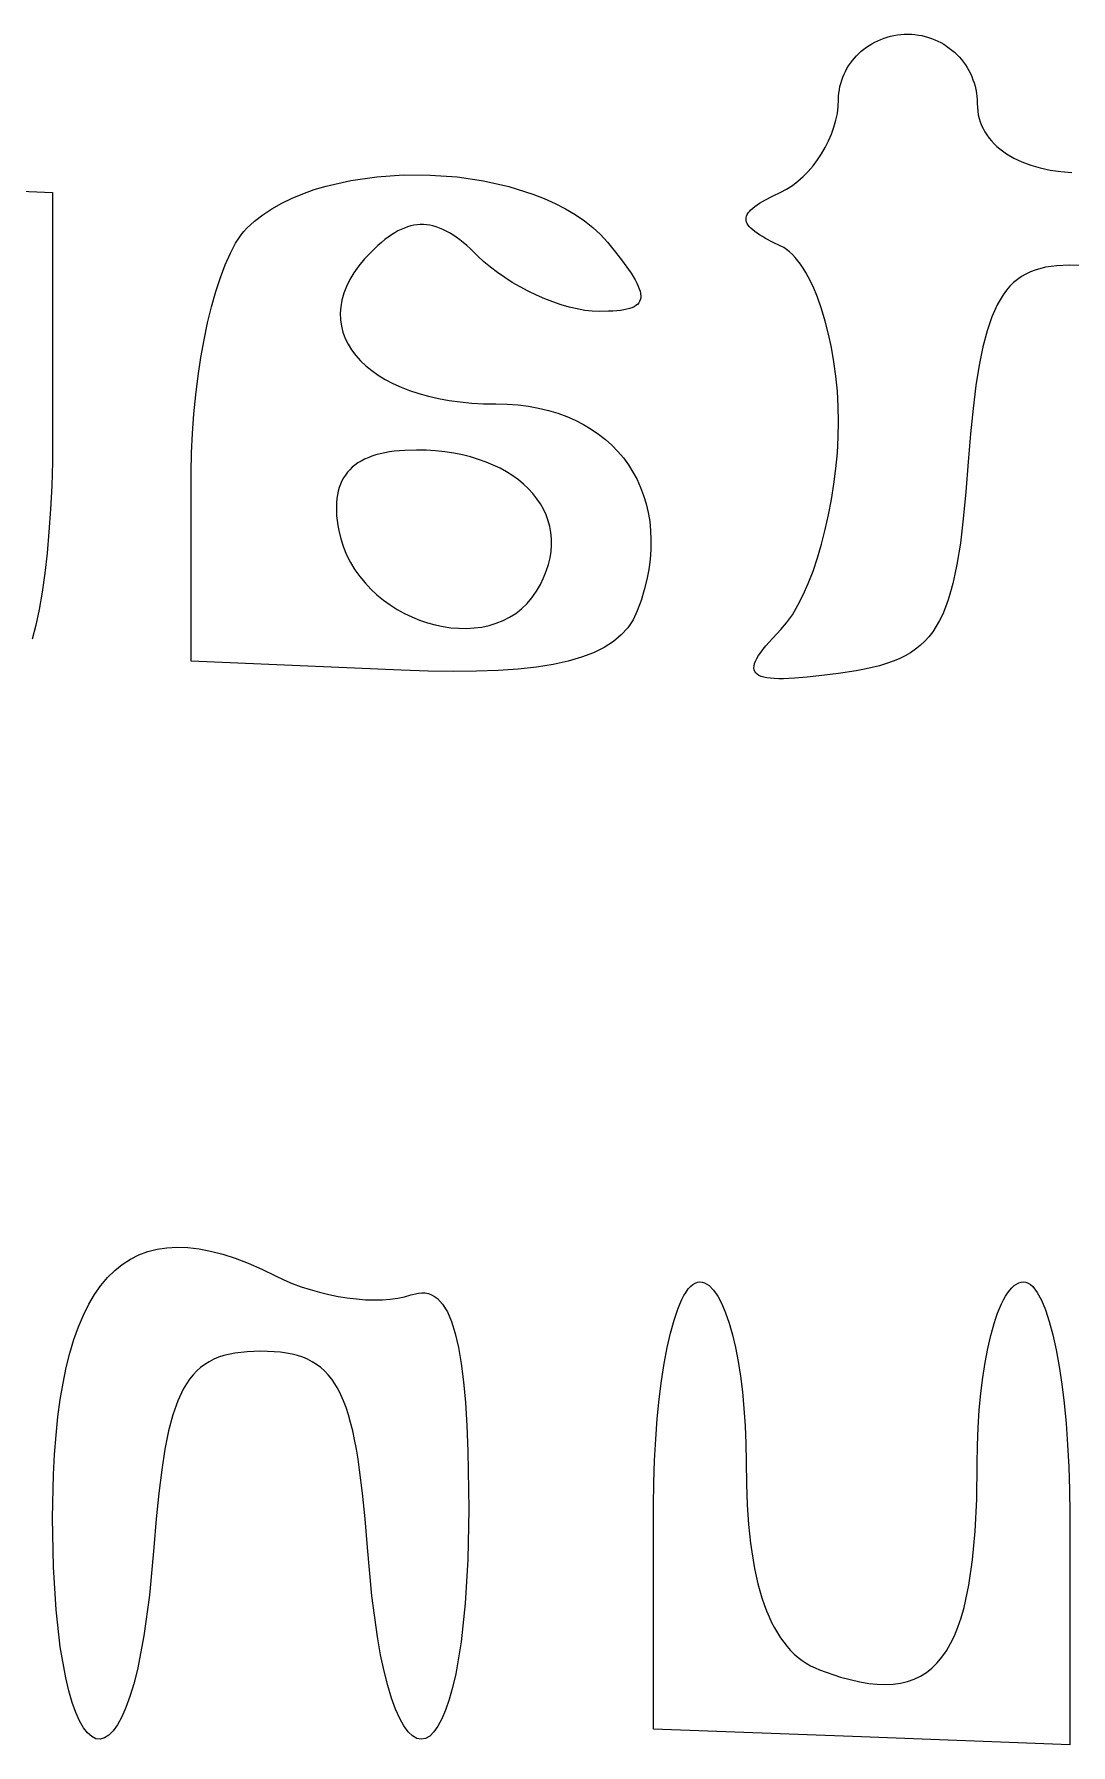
# Model space of a CAD drawing. Extents: x 70.3 to 133.4, y -81.7 to -32.
# Drawn here: x 84.616 to 85.446, y -80.395 to -79.024 of the extents above; entities that cross this region are included whole.
import ezdxf

# ---------------------------------------------------------------- set-up
doc = ezdxf.new("R2010")
doc.units = 0
doc.layers.add('BLACK', color=7, linetype='CONTINUOUS')

msp = doc.modelspace()

# ---------------------------------------------------------------- linework, layer by layer
at = {"layer": 'BLACK', "linetype": 'CONTINUOUS'}
for p, q in [((85.284868, -79.033006), (85.287123, -79.031637)), ((85.287123, -79.031637), (85.28945, -79.03037)), ((85.28945, -79.03037), (85.291845, -79.029207)), ((85.291845, -79.029207), (85.294304, -79.028153)), ((85.294304, -79.028153), (85.296825, -79.02721)), ((85.296825, -79.02721), (85.299402, -79.026382)), ((85.299402, -79.026382), (85.302034, -79.025672)), ((85.302034, -79.025672), (85.304717, -79.025083)), ((85.304717, -79.025083), (85.307446, -79.02462)), ((85.307446, -79.02462), (85.310218, -79.024285)), ((85.310218, -79.024285), (85.31303, -79.024081)), ((85.31303, -79.024081), (85.315878, -79.024012)), ((85.315878, -79.024012), (85.318726, -79.024085)), ((85.318726, -79.024085), (85.321538, -79.024301)), ((85.321538, -79.024301), (85.32431, -79.024656)), ((85.32431, -79.024656), (85.327039, -79.025146)), ((85.327039, -79.025146), (85.329721, -79.025769)), ((85.329721, -79.025769), (85.332353, -79.026521)), ((85.332353, -79.026521), (85.334931, -79.027398)), ((85.334931, -79.027398), (85.337452, -79.028397)), ((85.337452, -79.028397), (85.339911, -79.029513)), ((85.339911, -79.029513), (85.342306, -79.030744)), ((85.342306, -79.030744), (85.344632, -79.032086)), ((85.344632, -79.032086), (85.346887, -79.033535)), ((85.269838, -79.047201), (85.271391, -79.045142)), ((85.271391, -79.045142), (85.273044, -79.043158)), ((85.273044, -79.043158), (85.274794, -79.041252)), ((85.274794, -79.041252), (85.276637, -79.039427)), ((85.276637, -79.039427), (85.278569, -79.037686)), ((85.278569, -79.037686), (85.280588, -79.036034)), ((85.280588, -79.036034), (85.282688, -79.034473)), ((85.282688, -79.034473), (85.284868, -79.033006)), ((85.346887, -79.033535), (85.349067, -79.035088)), ((85.349067, -79.035088), (85.351168, -79.036741)), ((85.351168, -79.036741), (85.353186, -79.038491)), ((85.353186, -79.038491), (85.355119, -79.040334)), ((85.355119, -79.040334), (85.356962, -79.042266)), ((85.356962, -79.042266), (85.358711, -79.044285)), ((85.358711, -79.044285), (85.360365, -79.046386)), ((85.262824, -79.060928), (85.263701, -79.058493)), ((85.263701, -79.058493), (85.264699, -79.056112)), ((85.264699, -79.056112), (85.265816, -79.05379)), ((85.265816, -79.05379), (85.267047, -79.051528)), ((85.267047, -79.051528), (85.268389, -79.049331)), ((85.268389, -79.049331), (85.269838, -79.047201)), ((85.360365, -79.046386), (85.361917, -79.048565)), ((85.361917, -79.048565), (85.363367, -79.05082)), ((85.363367, -79.05082), (85.364708, -79.053147)), ((85.364708, -79.053147), (85.365939, -79.055542)), ((85.365939, -79.055542), (85.367056, -79.058001)), ((85.367056, -79.058001), (85.368054, -79.060522)), ((85.260388, -79.073798), (85.260603, -79.071142)), ((85.260603, -79.071142), (85.260958, -79.068524)), ((85.260958, -79.068524), (85.261449, -79.065947)), ((85.261449, -79.065947), (85.262072, -79.063413)), ((85.262072, -79.063413), (85.262824, -79.060928)), ((85.368054, -79.060522), (85.368931, -79.0631)), ((85.368931, -79.0631), (85.369683, -79.065732)), ((85.369683, -79.065732), (85.370306, -79.068414)), ((85.370306, -79.068414), (85.370797, -79.071143)), ((85.370797, -79.071143), (85.371152, -79.073916)), ((85.258224, -79.093024), (85.25937, -79.08747)), ((85.25937, -79.08747), (85.260075, -79.081946)), ((85.260075, -79.081946), (85.260315, -79.076488)), ((85.260315, -79.076488), (85.260388, -79.073798)), ((85.371152, -79.073916), (85.371368, -79.076728)), ((85.371368, -79.076728), (85.37144, -79.079576)), ((85.37144, -79.079576), (85.37154, -79.082663)), ((85.37154, -79.082663), (85.371836, -79.085685)), ((85.371836, -79.085685), (85.372327, -79.088637)), ((85.254705, -79.104066), (85.256662, -79.098568)), ((85.256662, -79.098568), (85.258224, -79.093024)), ((85.372327, -79.088637), (85.373008, -79.091519)), ((85.373008, -79.091519), (85.373876, -79.094328)), ((85.373876, -79.094328), (85.374929, -79.097063)), ((85.374929, -79.097063), (85.376163, -79.09972)), ((85.376163, -79.09972), (85.377575, -79.102299)), ((85.246714, -79.119896), (85.249708, -79.114768)), ((85.249708, -79.114768), (85.25238, -79.109478)), ((85.25238, -79.109478), (85.254705, -79.104066)), ((85.377575, -79.102299), (85.379162, -79.104796)), ((85.379162, -79.104796), (85.380921, -79.107211)), ((85.380921, -79.107211), (85.382848, -79.10954)), ((85.382848, -79.10954), (85.38494, -79.111782)), ((85.38494, -79.111782), (85.387195, -79.113935)), ((85.387195, -79.113935), (85.389608, -79.115997)), ((85.239855, -79.129519), (85.243422, -79.124826)), ((85.243422, -79.124826), (85.246714, -79.119896)), ((85.389608, -79.115997), (85.3949, -79.119838)), ((85.3949, -79.119838), (85.40079, -79.123289)), ((85.40079, -79.123289), (85.407252, -79.126334)), ((85.407252, -79.126334), (85.414262, -79.128955)), ((84.849748, -79.145761), (84.869574, -79.141234)), ((84.869574, -79.141234), (84.890311, -79.138253)), ((84.890311, -79.138253), (84.91163, -79.136807)), ((84.91163, -79.136807), (84.9332, -79.136881)), ((84.9332, -79.136881), (84.95469, -79.138463)), ((84.95469, -79.138463), (84.975769, -79.14154)), ((84.975769, -79.14154), (84.996108, -79.146101)), ((85.223314, -79.14516), (85.227743, -79.141795)), ((85.227743, -79.141795), (85.231991, -79.138041)), ((85.231991, -79.138041), (85.236037, -79.133936)), ((85.236037, -79.133936), (85.239855, -79.129519)), ((85.414262, -79.128955), (85.421794, -79.131137)), ((85.421794, -79.131137), (85.429823, -79.132863)), ((85.429823, -79.132863), (85.438323, -79.134116)), ((85.438323, -79.134116), (85.447269, -79.13488)), ((84.483391, -79.145008), (84.630607, -79.15088)), ((84.630607, -79.15088), (84.630607, -79.346738)), ((84.814157, -79.159505), (84.822444, -79.155479)), ((84.822444, -79.155479), (84.831166, -79.151847)), ((84.831166, -79.151847), (84.840281, -79.148608)), ((84.840281, -79.148608), (84.849748, -79.145761)), ((84.996108, -79.146101), (85.015374, -79.152131)), ((85.015374, -79.152131), (85.024502, -79.155694)), ((85.024502, -79.155694), (85.033238, -79.159619)), ((85.201859, -79.156682), (85.207502, -79.153715)), ((85.207502, -79.153715), (85.214013, -79.150571)), ((85.214013, -79.150571), (85.21873, -79.148098)), ((85.21873, -79.148098), (85.223314, -79.14516)), ((84.792317, -79.173966), (84.799052, -79.168747)), ((84.799052, -79.168747), (84.806346, -79.163927)), ((84.806346, -79.163927), (84.814157, -79.159505)), ((85.033238, -79.159619), (85.041541, -79.163906)), ((85.041541, -79.163906), (85.049369, -79.168552)), ((85.049369, -79.168552), (85.056681, -79.173555)), ((85.186666, -79.169744), (85.187209, -79.168518)), ((85.187209, -79.168518), (85.187968, -79.167283)), ((85.187968, -79.167283), (85.188945, -79.166036)), ((85.188945, -79.166036), (85.190139, -79.164772)), ((85.190139, -79.164772), (85.191549, -79.16349)), ((85.191549, -79.16349), (85.193177, -79.162185)), ((85.193177, -79.162185), (85.195022, -79.160855)), ((85.195022, -79.160855), (85.197084, -79.159497)), ((85.197084, -79.159497), (85.199363, -79.158107)), ((85.199363, -79.158107), (85.201859, -79.156682)), ((84.781654, -79.184899), (84.783904, -79.182063)), ((84.783904, -79.182063), (84.786182, -79.179586)), ((84.786182, -79.179586), (84.792317, -79.173966)), ((84.904687, -79.183196), (84.902067, -79.184846)), ((84.907284, -79.18173), (84.904687, -79.183196)), ((84.909863, -79.180446), (84.907284, -79.18173)), ((84.912427, -79.179347), (84.909863, -79.180446)), ((84.914979, -79.178431), (84.912427, -79.179347)), ((84.917521, -79.177698), (84.914979, -79.178431)), ((84.920058, -79.17715), (84.917521, -79.177698)), ((84.922592, -79.176785), (84.920058, -79.17715)), ((84.925127, -79.176604), (84.922592, -79.176785)), ((84.927666, -79.176608), (84.925127, -79.176604)), ((84.930211, -79.176796), (84.927666, -79.176608)), ((84.932767, -79.177168), (84.930211, -79.176796)), ((84.935336, -79.177725), (84.932767, -79.177168)), ((84.937921, -79.178466), (84.935336, -79.177725)), ((84.940526, -79.179393), (84.937921, -79.178466)), ((84.943154, -79.180504), (84.940526, -79.179393)), ((84.945808, -79.1818), (84.943154, -79.180504)), ((84.948491, -79.183281), (84.945808, -79.1818)), ((84.951207, -79.184948), (84.948491, -79.183281)), ((85.056681, -79.173555), (85.063435, -79.178916)), ((85.063435, -79.178916), (85.069592, -79.184631)), ((85.186232, -79.172179), (85.18634, -79.170963)), ((85.18634, -79.173395), (85.186232, -79.172179)), ((85.18634, -79.170963), (85.186666, -79.169744)), ((85.186666, -79.174614), (85.18634, -79.173395)), ((85.187209, -79.175839), (85.186666, -79.174614)), ((85.187968, -79.177074), (85.187209, -79.175839)), ((85.188945, -79.178322), (85.187968, -79.177074)), ((85.190139, -79.179585), (85.188945, -79.178322)), ((85.191549, -79.180868), (85.190139, -79.179585)), ((85.193177, -79.182172), (85.191549, -79.180868)), ((85.195022, -79.183502), (85.193177, -79.182172)), ((84.773002, -79.199595), (84.777253, -79.191602)), ((84.777253, -79.191602), (84.781654, -79.184899)), ((84.89131, -79.193274), (84.885718, -79.198585)), ((84.894048, -79.190893), (84.89131, -79.193274)), ((84.896751, -79.188694), (84.894048, -79.190893)), ((84.899423, -79.186679), (84.896751, -79.188694)), ((84.902067, -79.184846), (84.899423, -79.186679)), ((84.953958, -79.1868), (84.951207, -79.184948)), ((84.956748, -79.188837), (84.953958, -79.1868)), ((84.95958, -79.19106), (84.956748, -79.188837)), ((84.962457, -79.193469), (84.95958, -79.19106)), ((84.965382, -79.196064), (84.962457, -79.193469)), ((84.97139, -79.201811), (84.965382, -79.196064)), ((85.069592, -79.184631), (85.075108, -79.190699)), ((85.075108, -79.190699), (85.081651, -79.198732)), ((85.197084, -79.184861), (85.195022, -79.183502)), ((85.199363, -79.186251), (85.197084, -79.184861)), ((85.201859, -79.187675), (85.199363, -79.186251)), ((85.207502, -79.190642), (85.201859, -79.187675)), ((85.214013, -79.193786), (85.207502, -79.190642)), ((85.216386, -79.195049), (85.214013, -79.193786)), ((85.21873, -79.196605), (85.216386, -79.195049)), ((85.22104, -79.198445), (85.21873, -79.196605)), ((84.76504, -79.21905), (84.768923, -79.208778)), ((84.768923, -79.208778), (84.773002, -79.199595)), ((84.875966, -79.209651), (84.872036, -79.215189)), ((84.880523, -79.204112), (84.875966, -79.209651)), ((84.885718, -79.198585), (84.880523, -79.204112)), ((84.976192, -79.206339), (84.97139, -79.201811)), ((84.981395, -79.21074), (84.976192, -79.206339)), ((84.98695, -79.214991), (84.981395, -79.21074)), ((85.081651, -79.198732), (85.087287, -79.205995)), ((85.087287, -79.205995), (85.09201, -79.212522)), ((85.223314, -79.200559), (85.22104, -79.198445)), ((85.225549, -79.202938), (85.223314, -79.200559)), ((85.227743, -79.205574), (85.225549, -79.202938)), ((85.229891, -79.208457), (85.227743, -79.205574)), ((85.231991, -79.211578), (85.229891, -79.208457)), ((85.426104, -79.210856), (85.417891, -79.213033)), ((85.435128, -79.209615), (85.426104, -79.210856)), ((85.445008, -79.209221), (85.435128, -79.209615)), ((85.454519, -79.209516), (85.445008, -79.209221)), ((84.761375, -79.230312), (84.76504, -79.21905)), ((84.868724, -79.220714), (84.86602, -79.226214)), ((84.872036, -79.215189), (84.868724, -79.220714)), ((84.992807, -79.21907), (84.98695, -79.214991)), ((84.998917, -79.222954), (84.992807, -79.21907)), ((85.005229, -79.226619), (84.998917, -79.222954)), ((85.09201, -79.212522), (85.094028, -79.21552)), ((85.094028, -79.21552), (85.095817, -79.218348)), ((85.095817, -79.218348), (85.097376, -79.221009)), ((85.097376, -79.221009), (85.098704, -79.223508)), ((85.098704, -79.223508), (85.099801, -79.225849)), ((85.234041, -79.214929), (85.231991, -79.211578)), ((85.236037, -79.2185), (85.234041, -79.214929)), ((85.239855, -79.226267), (85.236037, -79.2185)), ((85.400609, -79.223146), (85.397665, -79.226058)), ((85.403717, -79.220545), (85.400609, -79.223146)), ((85.406993, -79.218244), (85.403717, -79.220545)), ((85.410444, -79.216233), (85.406993, -79.218244)), ((85.414074, -79.214499), (85.410444, -79.216233)), ((85.417891, -79.213033), (85.414074, -79.214499)), ((84.75795, -79.242462), (84.761375, -79.230312)), ((84.862395, -79.237088), (84.861453, -79.242438)), ((84.863914, -79.231676), (84.862395, -79.237088)), ((84.86602, -79.226214), (84.863914, -79.231676)), ((85.011693, -79.230043), (85.005229, -79.226619)), ((85.018261, -79.233204), (85.011693, -79.230043)), ((85.024882, -79.236078), (85.018261, -79.233204)), ((85.031506, -79.238643), (85.024882, -79.236078)), ((85.099801, -79.225849), (85.100666, -79.228037)), ((85.100963, -79.238184), (85.100193, -79.239419)), ((85.100666, -79.228037), (85.101299, -79.230075)), ((85.101499, -79.236826), (85.100963, -79.238184)), ((85.101299, -79.230075), (85.101699, -79.231969)), ((85.1018, -79.23534), (85.101499, -79.236826)), ((85.101699, -79.231969), (85.101866, -79.233723)), ((85.101866, -79.233723), (85.1018, -79.23534)), ((85.243422, -79.234807), (85.239855, -79.226267)), ((85.246714, -79.244048), (85.243422, -79.234807)), ((85.392243, -79.232859), (85.387405, -79.241038)), ((85.394878, -79.229292), (85.392243, -79.232859)), ((85.397665, -79.226058), (85.394878, -79.229292)), ((84.75479, -79.255401), (84.75795, -79.242462)), ((84.861453, -79.242438), (84.861079, -79.247714)), ((84.861079, -79.247714), (84.861262, -79.252904)), ((85.038083, -79.240876), (85.031506, -79.238643)), ((85.044565, -79.242754), (85.038083, -79.240876)), ((85.0509, -79.244254), (85.044565, -79.242754)), ((85.057039, -79.245354), (85.0509, -79.244254)), ((85.062932, -79.246031), (85.057039, -79.245354)), ((85.06853, -79.246261), (85.062932, -79.246031)), ((85.07604, -79.246131), (85.06853, -79.246261)), ((85.079433, -79.245962), (85.07604, -79.246131)), ((85.082584, -79.245718), (85.079433, -79.245962)), ((85.085496, -79.245394), (85.082584, -79.245718)), ((85.088167, -79.244987), (85.085496, -79.245394)), ((85.090599, -79.244491), (85.088167, -79.244987)), ((85.092792, -79.243902), (85.090599, -79.244491)), ((85.094747, -79.243217), (85.092792, -79.243902)), ((85.096464, -79.24243), (85.094747, -79.243217)), ((85.097943, -79.241538), (85.096464, -79.24243)), ((85.099186, -79.240536), (85.097943, -79.241538)), ((85.100193, -79.239419), (85.099186, -79.240536)), ((85.249708, -79.253917), (85.246714, -79.244048)), ((85.383107, -79.250682), (85.379302, -79.26188)), ((85.387405, -79.241038), (85.383107, -79.250682)), ((84.751915, -79.269028), (84.75479, -79.255401)), ((84.861262, -79.252904), (84.861992, -79.257994)), ((84.861992, -79.257994), (84.863259, -79.262974)), ((84.863259, -79.262974), (84.865053, -79.26783)), ((85.25238, -79.264343), (85.249708, -79.253917)), ((85.254705, -79.275254), (85.25238, -79.264343)), ((85.379302, -79.26188), (85.375946, -79.27472)), ((84.749351, -79.283243), (84.751915, -79.269028)), ((84.865053, -79.26783), (84.867363, -79.27255)), ((84.867363, -79.27255), (84.870181, -79.277123)), ((84.870181, -79.277123), (84.873496, -79.281535)), ((85.256662, -79.286576), (85.254705, -79.275254)), ((85.375946, -79.27472), (85.372993, -79.289291)), ((84.747118, -79.297945), (84.749351, -79.283243)), ((84.873496, -79.281535), (84.877297, -79.285775)), ((84.877297, -79.285775), (84.881574, -79.28983)), ((84.881574, -79.28983), (84.886318, -79.293689)), ((85.258224, -79.298239), (85.256662, -79.286576)), ((85.372993, -79.289291), (85.370399, -79.305681)), ((84.74524, -79.313035), (84.747118, -79.297945)), ((84.886318, -79.293689), (84.891519, -79.297338)), ((84.891519, -79.297338), (84.897165, -79.300765)), ((84.897165, -79.300765), (84.903248, -79.303959)), ((84.903248, -79.303959), (84.909758, -79.306907)), ((85.25937, -79.310169), (85.258224, -79.298239)), ((85.370399, -79.305681), (85.368117, -79.323979)), ((84.743739, -79.328411), (84.74524, -79.313035)), ((84.909758, -79.306907), (84.916683, -79.309597)), ((84.916683, -79.309597), (84.924014, -79.312016)), ((84.924014, -79.312016), (84.931741, -79.314152)), ((84.931741, -79.314152), (84.939854, -79.315994)), ((84.939854, -79.315994), (84.948342, -79.317528)), ((84.948342, -79.317528), (84.957196, -79.318742)), ((84.957196, -79.318742), (84.966406, -79.319625)), ((84.966406, -79.319625), (84.975961, -79.320164)), ((84.975961, -79.320164), (84.985852, -79.320346)), ((84.985852, -79.320346), (84.994814, -79.320564)), ((84.994814, -79.320564), (85.003499, -79.321209)), ((85.260075, -79.322296), (85.25937, -79.310169)), ((84.74264, -79.343974), (84.743739, -79.328411)), ((85.003499, -79.321209), (85.011901, -79.322272)), ((85.011901, -79.322272), (85.020011, -79.323742)), ((85.020011, -79.323742), (85.027822, -79.325607)), ((85.027822, -79.325607), (85.035328, -79.327858)), ((85.035328, -79.327858), (85.04252, -79.330482)), ((85.04252, -79.330482), (85.049391, -79.333471)), ((85.049391, -79.333471), (85.055935, -79.336812)), ((85.260315, -79.334545), (85.260075, -79.322296)), ((85.368117, -79.323979), (85.366102, -79.344272)), ((84.630607, -79.346738), (84.630415, -79.366689)), ((84.741963, -79.359624), (84.74264, -79.343974)), ((85.055935, -79.336812), (85.062143, -79.340495)), ((85.062143, -79.340495), (85.068008, -79.344509)), ((85.068008, -79.344509), (85.073524, -79.348844)), ((85.25937, -79.359452), (85.260075, -79.34693)), ((85.260075, -79.34693), (85.260315, -79.334545)), ((85.366102, -79.344272), (85.364309, -79.366649)), ((84.741732, -79.375259), (84.741963, -79.359624)), ((84.88964, -79.361268), (84.886398, -79.362306)), ((84.89306, -79.360354), (84.88964, -79.361268)), ((84.896658, -79.359564), (84.89306, -79.360354)), ((84.900436, -79.358897), (84.896658, -79.359564)), ((84.904395, -79.358352), (84.900436, -79.358897)), ((84.908533, -79.35793), (84.904395, -79.358352)), ((84.912853, -79.357628), (84.908533, -79.35793)), ((84.922039, -79.357388), (84.912853, -79.357628)), ((84.92989, -79.357549), (84.922039, -79.357388)), ((84.937512, -79.358024), (84.92989, -79.357549)), ((84.944894, -79.358803), (84.937512, -79.358024)), ((84.95203, -79.359878), (84.944894, -79.358803)), ((84.958911, -79.361239), (84.95203, -79.359878)), ((84.965529, -79.362875), (84.958911, -79.361239)), ((85.073524, -79.348844), (85.078682, -79.353489)), ((85.078682, -79.353489), (85.083475, -79.358433)), ((85.083475, -79.358433), (85.087897, -79.363665)), ((85.258224, -79.372025), (85.25937, -79.359452)), ((84.630415, -79.366689), (84.629851, -79.386082)), ((84.741732, -79.526481), (84.741732, -79.375259)), ((84.866824, -79.375154), (84.865164, -79.377336)), ((84.868658, -79.373101), (84.866824, -79.375154)), ((84.870666, -79.371177), (84.868658, -79.373101)), ((84.872848, -79.369382), (84.870666, -79.371177)), ((84.875206, -79.367714), (84.872848, -79.369382)), ((84.877739, -79.366173), (84.875206, -79.367714)), ((84.880449, -79.364758), (84.877739, -79.366173)), ((84.883335, -79.36347), (84.880449, -79.364758)), ((84.886398, -79.362306), (84.883335, -79.36347)), ((84.971875, -79.364777), (84.965529, -79.362875)), ((84.977942, -79.366936), (84.971875, -79.364777)), ((84.983721, -79.369342), (84.977942, -79.366936)), ((84.989204, -79.371985), (84.983721, -79.369342)), ((84.994382, -79.374855), (84.989204, -79.371985)), ((84.999248, -79.377943), (84.994382, -79.374855)), ((85.087897, -79.363665), (85.091939, -79.369174)), ((85.091939, -79.369174), (85.095594, -79.374951)), ((85.095594, -79.374951), (85.098856, -79.380983)), ((85.256662, -79.384564), (85.258224, -79.372025)), ((85.364309, -79.366649), (85.362398, -79.390878)), ((84.629851, -79.386082), (84.628935, -79.404814)), ((84.860246, -79.38737), (84.859445, -79.390207)), ((84.861218, -79.384664), (84.860246, -79.38737)), ((84.862361, -79.382091), (84.861218, -79.384664)), ((84.863676, -79.379648), (84.862361, -79.382091)), ((84.865164, -79.377336), (84.863676, -79.379648)), ((85.003793, -79.38124), (84.999248, -79.377943)), ((85.008009, -79.384735), (85.003793, -79.38124)), ((85.011888, -79.388418), (85.008009, -79.384735)), ((85.015422, -79.392281), (85.011888, -79.388418)), ((85.098856, -79.380983), (85.101716, -79.387261)), ((85.101716, -79.387261), (85.104167, -79.393773)), ((85.254705, -79.396985), (85.256662, -79.384564)), ((84.85806, -79.399518), (84.857936, -79.40289)), ((84.858352, -79.39628), (84.85806, -79.399518)), ((84.858814, -79.393177), (84.858352, -79.39628)), ((84.859445, -79.390207), (84.858814, -79.393177)), ((85.018602, -79.396314), (85.015422, -79.392281)), ((85.02142, -79.400506), (85.018602, -79.396314)), ((85.023868, -79.404848), (85.02142, -79.400506)), ((85.104167, -79.393773), (85.106203, -79.400509)), ((85.106203, -79.400509), (85.107815, -79.407457)), ((85.25238, -79.4092), (85.254705, -79.396985)), ((85.362398, -79.390878), (85.360298, -79.412601)), ((84.628935, -79.404814), (84.627684, -79.422786)), ((84.857936, -79.40289), (84.85798, -79.406396)), ((84.85798, -79.406396), (84.858192, -79.410039)), ((84.858192, -79.410039), (84.858571, -79.413817)), ((84.858571, -79.413817), (84.859116, -79.417732)), ((85.025938, -79.409331), (85.023868, -79.404848)), ((85.027621, -79.413944), (85.025938, -79.409331)), ((85.02891, -79.418679), (85.027621, -79.413944)), ((85.107815, -79.407457), (85.108996, -79.414608)), ((85.108996, -79.414608), (85.109739, -79.421951)), ((85.249708, -79.421125), (85.25238, -79.4092)), ((85.360298, -79.412601), (85.357918, -79.431967)), ((84.627684, -79.422786), (84.62612, -79.439897)), ((84.859116, -79.417732), (84.859827, -79.421785)), ((84.859827, -79.421785), (84.86143, -79.428584)), ((84.86143, -79.428584), (84.863553, -79.435136)), ((85.029796, -79.423525), (85.02891, -79.418679)), ((85.03027, -79.428473), (85.029796, -79.423525)), ((85.030325, -79.433514), (85.03027, -79.428473)), ((85.109739, -79.421951), (85.110037, -79.429474)), ((85.110037, -79.429474), (85.109956, -79.433514)), ((85.246714, -79.432674), (85.249708, -79.421125)), ((84.62612, -79.439897), (84.624259, -79.456047)), ((84.863553, -79.435136), (84.866165, -79.441433)), ((84.866165, -79.441433), (84.869238, -79.447464)), ((85.027892, -79.449091), (85.029144, -79.443832)), ((85.029144, -79.443832), (85.029952, -79.438636)), ((85.029952, -79.438636), (85.030325, -79.433514)), ((85.109882, -79.437168), (85.109268, -79.44502)), ((85.109956, -79.433514), (85.109882, -79.437168)), ((85.239855, -79.454304), (85.243422, -79.443762)), ((85.243422, -79.443762), (85.246714, -79.432674)), ((85.357918, -79.431967), (85.355168, -79.449122)), ((84.624259, -79.456047), (84.622121, -79.471135)), ((84.869238, -79.447464), (84.872739, -79.45322)), ((84.872739, -79.45322), (84.876638, -79.458692)), ((85.024022, -79.459759), (85.026187, -79.454403)), ((85.026187, -79.454403), (85.027892, -79.449091)), ((85.108186, -79.453021), (85.106629, -79.46116)), ((85.109268, -79.44502), (85.108186, -79.453021)), ((85.236037, -79.464213), (85.239855, -79.454304)), ((85.353626, -79.456917), (85.351958, -79.464215)), ((85.355168, -79.449122), (85.353626, -79.456917)), ((84.622121, -79.471135), (84.619726, -79.485062)), ((84.876638, -79.458692), (84.880906, -79.463871)), ((84.880906, -79.463871), (84.885512, -79.468747)), ((84.885512, -79.468747), (84.890424, -79.47331)), ((85.014691, -79.475765), (85.018277, -79.470563)), ((85.018277, -79.470563), (85.021388, -79.465149)), ((85.021388, -79.465149), (85.024022, -79.459759)), ((85.10459, -79.469425), (85.102062, -79.477807)), ((85.106629, -79.46116), (85.10459, -79.469425)), ((85.231991, -79.473404), (85.236037, -79.464213)), ((85.350151, -79.471035), (85.348196, -79.477395)), ((85.351958, -79.464215), (85.350151, -79.471035)), ((84.619726, -79.485062), (84.617092, -79.497726)), ((84.890424, -79.47331), (84.895614, -79.477552)), ((84.895614, -79.477552), (84.90105, -79.481463)), ((84.90105, -79.481463), (84.906702, -79.485034)), ((84.906702, -79.485034), (84.91254, -79.488255)), ((85.001701, -79.488243), (85.006373, -79.484596)), ((85.006373, -79.484596), (85.010713, -79.48044)), ((85.010713, -79.48044), (85.014691, -79.475765)), ((85.102062, -79.477807), (85.099037, -79.486295)), ((85.223314, -79.489292), (85.227743, -79.481792)), ((85.227743, -79.481792), (85.231991, -79.473404)), ((85.34608, -79.483313), (85.343792, -79.488808)), ((85.348196, -79.477395), (85.34608, -79.483313)), ((84.617092, -79.497726), (84.614239, -79.509028)), ((84.91254, -79.488255), (84.918533, -79.491117)), ((84.918533, -79.491117), (84.924651, -79.493611)), ((84.924651, -79.493611), (84.930863, -79.495727)), ((84.930863, -79.495727), (84.937139, -79.497455)), ((84.937139, -79.497455), (84.943449, -79.498787)), ((84.943449, -79.498787), (84.949762, -79.499714)), ((84.974437, -79.499173), (84.980309, -79.49793)), ((84.980309, -79.49793), (84.986002, -79.496225)), ((84.986002, -79.496225), (84.991485, -79.494048)), ((84.991485, -79.494048), (84.996728, -79.49139)), ((84.996728, -79.49139), (85.001701, -79.488243)), ((85.095763, -79.493296), (85.091516, -79.499719)), ((85.099037, -79.486294), (85.095763, -79.493296)), ((85.099037, -79.486295), (85.099037, -79.486294)), ((85.214013, -79.501282), (85.21873, -79.495817)), ((85.21873, -79.495817), (85.223314, -79.489292)), ((85.338655, -79.498603), (85.335784, -79.50294)), ((85.341321, -79.493898), (85.338655, -79.498603)), ((85.343792, -79.488808), (85.341321, -79.493898)), ((84.949762, -79.499714), (84.956047, -79.500225)), ((84.956047, -79.500225), (84.962275, -79.500312)), ((84.962275, -79.500312), (84.968415, -79.499964)), ((84.968415, -79.499964), (84.974437, -79.499173)), ((85.07996, -79.510861), (85.072579, -79.515598)), ((85.08626, -79.505571), (85.07996, -79.510861)), ((85.091516, -79.499719), (85.08626, -79.505571)), ((85.202187, -79.514249), (85.204724, -79.511276)), ((85.204724, -79.511276), (85.207543, -79.508126)), ((85.207543, -79.508126), (85.214013, -79.501282)), ((85.329379, -79.510585), (85.325822, -79.513931)), ((85.332696, -79.506928), (85.329379, -79.510585)), ((85.335784, -79.50294), (85.332696, -79.506928)), ((85.054434, -79.523451), (85.043598, -79.526585)), ((85.064083, -79.519792), (85.054434, -79.523451)), ((85.072579, -79.515598), (85.064083, -79.519792)), ((85.193861, -79.526542), (85.194933, -79.524417)), ((85.194933, -79.524417), (85.196306, -79.522127)), ((85.196306, -79.522127), (85.197975, -79.519671)), ((85.197975, -79.519671), (85.199936, -79.517046)), ((85.199936, -79.517046), (85.202187, -79.514249)), ((85.308971, -79.524563), (85.304046, -79.526626)), ((85.3136, -79.52228), (85.308971, -79.524563)), ((85.317944, -79.51976), (85.3136, -79.52228)), ((85.322015, -79.516983), (85.317944, -79.51976)), ((85.325822, -79.513931), (85.322015, -79.516983)), ((84.909867, -79.5338), (84.741732, -79.526481)), ((84.93149, -79.53455), (84.909867, -79.5338)), ((84.951641, -79.534846), (84.93149, -79.53455)), ((84.970353, -79.534679), (84.951641, -79.534846)), ((84.987663, -79.534039), (84.970353, -79.534679)), ((85.003607, -79.53292), (84.987663, -79.534039)), ((85.018221, -79.53131), (85.003607, -79.53292)), ((85.031539, -79.529201), (85.018221, -79.53131)), ((85.043598, -79.526585), (85.031539, -79.529201)), ((85.192481, -79.531961), (85.192631, -79.530312)), ((85.192645, -79.533458), (85.192481, -79.531961)), ((85.192631, -79.530312), (85.193093, -79.528506)), ((85.193128, -79.534805), (85.192645, -79.533458)), ((85.193093, -79.528506), (85.193861, -79.526542)), ((85.193932, -79.536004), (85.193128, -79.534805)), ((85.195061, -79.537059), (85.193932, -79.536004)), ((85.196519, -79.537971), (85.195061, -79.537059)), ((85.19831, -79.538744), (85.196519, -79.537971)), ((85.200437, -79.53938), (85.19831, -79.538744)), ((85.202904, -79.539883), (85.200437, -79.53938)), ((85.205714, -79.540255), (85.202904, -79.539883)), ((85.2353, -79.539415), (85.22504, -79.540242)), ((85.247049, -79.538151), (85.2353, -79.539415)), ((85.260315, -79.536473), (85.247049, -79.538151)), ((85.274575, -79.534294), (85.260315, -79.536473)), ((85.281153, -79.533052), (85.274575, -79.534294)), ((85.287377, -79.531682), (85.281153, -79.533052)), ((85.29326, -79.530167), (85.287377, -79.531682)), ((85.298812, -79.528487), (85.29326, -79.530167)), ((85.304046, -79.526626), (85.298812, -79.528487)), ((85.208871, -79.540498), (85.205714, -79.540255)), ((85.212379, -79.540615), (85.208871, -79.540498)), ((85.21624, -79.54061), (85.212379, -79.540615)), ((85.22046, -79.540485), (85.21624, -79.54061)), ((85.22504, -79.540242), (85.22046, -79.540485)), ((84.686451, -80.010079), (84.692882, -80.005922)), ((84.692882, -80.005922), (84.69967, -80.002509)), ((84.69967, -80.002509), (84.706814, -79.99984)), ((84.706814, -79.99984), (84.714317, -79.997913)), ((84.714317, -79.997913), (84.722179, -79.996727)), ((84.722179, -79.996727), (84.7304, -79.996283)), ((84.7304, -79.996283), (84.738983, -79.996577)), ((84.738983, -79.996577), (84.747927, -79.99761)), ((84.747927, -79.99761), (84.757234, -79.999381)), ((84.757234, -79.999381), (84.766904, -80.001889)), ((84.766904, -80.001889), (84.776939, -80.005132)), ((84.776939, -80.005132), (84.787339, -80.00911)), ((84.674655, -80.020631), (84.680376, -80.014982)), ((84.680376, -80.014982), (84.686451, -80.010079)), ((84.787339, -80.00911), (84.798105, -80.013822)), ((84.798105, -80.013822), (84.809238, -80.019266)), ((84.809238, -80.019266), (84.815809, -80.022429)), ((84.664273, -80.034172), (84.669287, -80.027027)), ((84.669287, -80.027027), (84.674655, -80.020631)), ((84.815809, -80.022429), (84.822666, -80.025335)), ((84.822666, -80.025335), (84.829755, -80.027976)), ((84.829755, -80.027976), (84.83702, -80.030342)), ((84.83702, -80.030342), (84.844405, -80.032428)), ((84.844405, -80.032428), (84.851855, -80.034225)), ((84.91768, -80.034567), (84.923663, -80.033055)), ((84.923663, -80.033055), (84.926481, -80.032845)), ((84.926481, -80.032845), (84.929187, -80.033003)), ((84.929187, -80.033003), (84.93178, -80.033536)), ((84.93178, -80.033536), (84.934262, -80.034447)), ((85.136488, -80.035058), (85.138207, -80.03223)), ((85.138207, -80.03223), (85.139962, -80.029806)), ((85.139962, -80.029806), (85.14175, -80.027796)), ((85.14175, -80.027796), (85.143569, -80.026213)), ((85.143569, -80.026213), (85.145417, -80.025068)), ((85.145417, -80.025068), (85.147292, -80.024373)), ((85.147292, -80.024373), (85.149191, -80.024139)), ((85.149191, -80.024139), (85.151089, -80.024327)), ((85.151089, -80.024327), (85.152964, -80.024887)), ((85.152964, -80.024887), (85.154812, -80.025808)), ((85.154812, -80.025808), (85.156632, -80.027082)), ((85.156632, -80.027082), (85.160174, -80.03065)), ((85.160174, -80.03065), (85.163573, -80.035517)), ((85.3941, -80.035658), (85.39578, -80.033034)), ((85.39578, -80.033034), (85.397499, -80.03073)), ((85.397499, -80.03073), (85.399253, -80.028755)), ((85.399253, -80.028755), (85.401041, -80.027118)), ((85.401041, -80.027118), (85.402861, -80.025829)), ((85.402861, -80.025829), (85.404709, -80.024896)), ((85.404709, -80.024896), (85.406584, -80.02433)), ((85.406584, -80.02433), (85.408482, -80.024139)), ((85.408482, -80.024139), (85.410381, -80.024381)), ((85.410381, -80.024381), (85.412256, -80.025101)), ((85.412256, -80.025101), (85.414104, -80.026286)), ((85.414104, -80.026286), (85.415923, -80.027925)), ((85.415923, -80.027925), (85.419466, -80.032515)), ((85.419466, -80.032515), (85.422865, -80.038776)), ((84.655298, -80.05071), (84.65961, -80.042066)), ((84.65961, -80.042066), (84.664273, -80.034172)), ((84.851855, -80.034225), (84.859314, -80.035725)), ((84.859314, -80.035725), (84.866726, -80.03692)), ((84.866726, -80.03692), (84.874036, -80.037802)), ((84.874036, -80.037802), (84.881189, -80.038364)), ((84.881189, -80.038364), (84.888128, -80.038598)), ((84.888128, -80.038598), (84.894799, -80.038495)), ((84.894799, -80.038495), (84.901145, -80.038049)), ((84.901145, -80.038049), (84.907111, -80.03725)), ((84.907111, -80.03725), (84.912641, -80.036092)), ((84.912641, -80.036092), (84.91768, -80.034567)), ((84.934262, -80.034447), (84.936635, -80.035742)), ((84.936635, -80.035742), (84.938899, -80.037424)), ((84.938899, -80.037424), (84.943107, -80.041971)), ((84.943107, -80.041971), (84.946897, -80.048126)), ((85.128517, -80.054851), (85.131572, -80.04585)), ((85.131572, -80.04585), (85.133168, -80.04188)), ((85.133168, -80.04188), (85.134808, -80.038279)), ((85.134808, -80.038279), (85.136488, -80.035058)), ((85.163573, -80.035517), (85.166809, -80.04161)), ((85.166809, -80.04161), (85.169864, -80.048853)), ((85.387809, -80.049158), (85.389312, -80.04535)), ((85.389312, -80.04535), (85.390864, -80.041825)), ((85.390864, -80.041825), (85.39246, -80.038591)), ((85.39246, -80.038591), (85.3941, -80.035658)), ((85.422865, -80.038776), (85.426101, -80.046614)), ((85.426101, -80.046614), (85.429156, -80.055932)), ((84.647724, -80.070252), (84.651336, -80.060105)), ((84.651336, -80.060105), (84.655298, -80.05071)), ((84.946897, -80.048126), (84.950279, -80.055926)), ((84.950279, -80.055926), (84.953261, -80.065408)), ((85.125664, -80.065192), (85.128517, -80.054851)), ((85.169864, -80.048853), (85.172717, -80.057174)), ((85.172717, -80.057174), (85.175351, -80.066498)), ((85.382322, -80.067021), (85.384956, -80.057581)), ((85.384956, -80.057581), (85.386356, -80.053238)), ((85.386356, -80.053238), (85.387809, -80.049158)), ((85.429156, -80.055932), (85.432009, -80.066636)), ((84.64446, -80.081153), (84.647724, -80.070252)), ((84.953261, -80.065408), (84.955856, -80.076608)), ((85.12303, -80.076779), (85.125664, -80.065192)), ((85.175351, -80.066498), (85.177746, -80.076752)), ((85.379927, -80.077401), (85.382322, -80.067021)), ((85.432009, -80.066636), (85.434643, -80.078631)), ((84.641543, -80.092808), (84.64446, -80.081153)), ((84.755959, -80.088062), (84.752464, -80.090243)), ((84.759654, -80.086166), (84.755959, -80.088062)), ((84.763557, -80.084543), (84.759654, -80.086166)), ((84.767675, -80.083179), (84.763557, -80.084543)), ((84.776584, -80.081176), (84.767675, -80.083179)), ((84.786439, -80.080051), (84.776584, -80.081176)), ((84.797295, -80.0797), (84.786439, -80.080051)), ((84.802852, -80.079786), (84.797295, -80.0797)), ((84.808152, -80.080051), (84.802852, -80.079786)), ((84.8132, -80.080511), (84.808152, -80.080051)), ((84.818006, -80.081176), (84.8132, -80.080511)), ((84.822575, -80.082061), (84.818006, -80.081176)), ((84.826915, -80.083179), (84.822575, -80.082061)), ((84.831033, -80.084543), (84.826915, -80.083179)), ((84.834936, -80.086166), (84.831033, -80.084543)), ((84.838632, -80.088062), (84.834936, -80.086166)), ((84.842127, -80.090243), (84.838632, -80.088062)), ((84.955856, -80.076608), (84.958072, -80.089564)), ((85.120635, -80.089521), (85.12303, -80.076779)), ((85.177746, -80.076752), (85.179884, -80.087861)), ((85.179884, -80.087861), (85.181745, -80.099752)), ((85.377789, -80.088647), (85.379927, -80.077401)), ((85.434643, -80.078631), (85.437038, -80.091822)), ((84.638972, -80.105217), (84.641543, -80.092808)), ((84.740345, -80.102086), (84.737745, -80.105892)), ((84.74311, -80.098631), (84.740345, -80.102086)), ((84.746046, -80.095514), (84.74311, -80.098631)), ((84.749162, -80.092723), (84.746046, -80.095514)), ((84.752464, -80.090243), (84.749162, -80.092723)), ((84.845428, -80.092723), (84.842127, -80.090243)), ((84.848544, -80.095514), (84.845428, -80.092723)), ((84.85148, -80.098631), (84.848544, -80.095514)), ((84.854245, -80.102086), (84.85148, -80.098631)), ((84.856845, -80.105892), (84.854245, -80.102086)), ((84.958072, -80.089564), (84.95992, -80.104314)), ((85.118497, -80.103327), (85.120635, -80.089521)), ((85.181745, -80.099752), (85.183309, -80.11235)), ((85.374364, -80.113438), (85.375928, -80.100684)), ((85.375928, -80.100684), (85.377789, -80.088647)), ((85.437038, -80.091822), (85.439176, -80.106113)), ((84.636748, -80.118383), (84.638972, -80.105217)), ((84.735303, -80.110063), (84.730863, -80.11955)), ((84.737745, -80.105892), (84.735303, -80.110063)), ((84.859287, -80.110063), (84.856845, -80.105892)), ((84.861579, -80.114611), (84.859287, -80.110063)), ((84.863727, -80.11955), (84.861579, -80.114611)), ((84.95992, -80.104314), (84.961409, -80.120894)), ((85.116637, -80.118104), (85.118497, -80.103327)), ((85.183309, -80.11235), (85.18456, -80.125583)), ((85.373113, -80.126833), (85.374364, -80.113438)), ((85.439176, -80.106113), (85.441036, -80.12141)), ((84.634868, -80.132306), (84.636748, -80.118383)), ((84.730863, -80.11955), (84.726967, -80.130655)), ((84.86574, -80.124894), (84.863727, -80.11955)), ((84.867623, -80.130655), (84.86574, -80.124894)), ((84.961409, -80.120894), (84.96255, -80.139341)), ((85.115072, -80.13376), (85.116637, -80.118104)), ((85.18456, -80.125583), (85.185476, -80.139374)), ((85.372197, -80.140795), (85.373113, -80.126833)), ((85.441036, -80.12141), (85.442601, -80.137617)), ((84.633332, -80.146987), (84.634868, -80.132306)), ((84.726967, -80.130655), (84.723558, -80.143481)), ((84.869385, -80.136846), (84.867623, -80.130655)), ((84.871032, -80.143481), (84.869385, -80.136846)), ((84.96255, -80.139341), (84.963353, -80.159693)), ((85.113821, -80.150204), (85.115072, -80.13376)), ((85.185476, -80.139374), (85.18604, -80.153652)), ((85.371633, -80.155248), (85.372197, -80.140795)), ((85.442601, -80.137617), (85.443852, -80.154639)), ((84.632138, -80.162427), (84.633332, -80.146987)), ((84.723558, -80.143481), (84.72058, -80.158134)), ((84.872571, -80.150573), (84.871032, -80.143481)), ((84.87401, -80.158134), (84.872571, -80.150573)), ((85.112905, -80.167343), (85.113821, -80.150204)), ((85.18604, -80.153652), (85.186232, -80.168342)), ((85.371441, -80.170119), (85.371633, -80.155248)), ((85.443852, -80.154639), (85.444768, -80.172381)), ((84.631287, -80.178626), (84.632138, -80.162427)), ((84.72058, -80.158134), (84.717974, -80.17472)), ((84.875356, -80.166179), (84.87401, -80.158134)), ((84.876616, -80.17472), (84.875356, -80.166179)), ((84.963353, -80.159693), (84.963983, -80.206259)), ((85.112341, -80.185087), (85.112905, -80.167343)), ((85.186232, -80.168342), (85.186456, -80.186139)), ((85.371044, -80.198269), (85.371441, -80.170119)), ((84.630607, -80.213309), (84.631287, -80.178626)), ((84.717974, -80.17472), (84.715684, -80.193344)), ((84.878906, -80.193344), (84.876616, -80.17472)), ((85.444768, -80.172381), (85.445332, -80.190749)), ((84.715684, -80.193344), (84.713652, -80.214111)), ((84.880938, -80.214111), (84.878906, -80.193344)), ((85.112149, -80.203342), (85.112341, -80.185087)), ((85.186456, -80.186139), (85.187127, -80.202917)), ((85.445332, -80.190749), (85.445524, -80.209646)), ((84.963983, -80.206259), (84.963247, -80.246543)), ((85.112149, -80.382544), (85.112149, -80.203342)), ((85.187127, -80.202917), (85.18825, -80.218684)), ((85.369828, -80.223805), (85.371044, -80.198269)), ((85.445524, -80.209646), (85.445524, -80.395154)), ((84.631346, -80.252611), (84.630607, -80.213309)), ((84.713652, -80.214111), (84.711821, -80.237127)), ((84.882768, -80.237127), (84.880938, -80.214111)), ((85.18825, -80.218684), (85.188982, -80.226191)), ((85.367754, -80.246779), (85.369828, -80.223805)), ((84.711821, -80.237127), (84.708313, -80.275184)), ((84.886321, -80.275782), (84.882768, -80.237127)), ((85.188982, -80.226191), (85.189827, -80.233448)), ((85.189827, -80.233448), (85.190786, -80.240456)), ((84.633451, -80.287102), (84.631346, -80.252611)), ((84.963247, -80.246543), (84.96115, -80.282011)), ((85.190786, -80.240456), (85.19186, -80.247216)), ((85.19186, -80.247216), (85.193049, -80.253729)), ((85.364783, -80.267239), (85.367754, -80.246779)), ((85.193049, -80.253729), (85.194353, -80.259996)), ((85.194353, -80.259996), (85.195772, -80.266018)), ((85.195772, -80.266018), (85.197308, -80.271796)), ((84.708313, -80.275184), (84.703809, -80.307736)), ((84.890859, -80.308728), (84.886321, -80.275782)), ((85.197308, -80.271796), (85.198959, -80.277331)), ((85.198959, -80.277331), (85.200727, -80.282623)), ((85.360877, -80.285237), (85.364783, -80.267239)), ((84.636752, -80.316733), (84.633451, -80.287102)), ((84.96115, -80.282011), (84.957861, -80.312598)), ((85.200727, -80.282623), (85.202612, -80.287675)), ((85.202612, -80.287675), (85.204614, -80.292486)), ((85.204614, -80.292486), (85.206733, -80.297058)), ((85.355997, -80.300824), (85.358561, -80.293329)), ((85.358561, -80.293329), (85.360877, -80.285237)), ((84.703809, -80.307736), (84.698477, -80.334835)), ((85.206733, -80.297058), (85.208971, -80.301391)), ((85.208971, -80.301391), (85.211327, -80.305487)), ((85.211327, -80.305487), (85.213801, -80.309346)), ((85.350105, -80.314049), (85.35318, -80.307728)), ((85.35318, -80.307728), (85.355997, -80.300824)), ((84.641082, -80.341454), (84.636752, -80.316733)), ((84.893445, -80.32308), (84.890859, -80.308728)), ((84.957861, -80.312598), (84.953546, -80.338241)), ((85.213801, -80.309346), (85.216394, -80.312971)), ((85.216394, -80.312971), (85.219106, -80.31636)), ((85.219106, -80.31636), (85.221938, -80.319516)), ((85.221938, -80.319516), (85.22489, -80.322439)), ((85.343162, -80.324964), (85.346767, -80.319792)), ((85.346767, -80.319792), (85.350105, -80.314049)), ((84.698477, -80.334835), (84.695553, -80.346355)), ((84.896214, -80.336029), (84.893445, -80.32308)), ((85.22489, -80.322439), (85.227962, -80.325131)), ((85.227962, -80.325131), (85.231154, -80.327592)), ((85.231154, -80.327592), (85.234468, -80.329824)), ((85.234468, -80.329824), (85.237903, -80.331826)), ((85.237903, -80.331826), (85.241459, -80.333601)), ((85.241459, -80.333601), (85.245138, -80.335149)), ((85.245138, -80.335149), (85.261881, -80.340904)), ((85.330691, -80.337113), (85.335129, -80.333618)), ((85.335129, -80.333618), (85.339284, -80.32957)), ((85.339284, -80.32957), (85.343162, -80.324964)), ((84.643579, -80.351957), (84.641082, -80.341454)), ((84.695553, -80.346355), (84.692486, -80.356529)), ((84.899146, -80.347583), (84.896214, -80.336029)), ((84.902219, -80.35775), (84.899146, -80.347583)), ((84.953546, -80.338241), (84.951057, -80.349188)), ((85.261881, -80.340904), (85.277264, -80.344751)), ((85.277264, -80.344751), (85.284458, -80.345944)), ((85.284458, -80.345944), (85.291326, -80.346641)), ((85.291326, -80.346641), (85.297873, -80.346837)), ((85.297873, -80.346837), (85.304104, -80.346524)), ((85.304104, -80.346524), (85.310024, -80.345696)), ((85.310024, -80.345696), (85.315638, -80.344347)), ((85.315638, -80.344347), (85.320951, -80.342471)), ((85.320951, -80.342471), (85.325967, -80.340062)), ((85.325967, -80.340062), (85.330691, -80.337113)), ((84.646271, -80.361215), (84.643579, -80.351957)), ((84.649135, -80.369221), (84.646271, -80.361215)), ((84.692486, -80.356529), (84.689296, -80.365365)), ((84.905413, -80.366537), (84.902219, -80.35775)), ((84.948374, -80.358875), (84.945519, -80.367295)), ((84.951057, -80.349188), (84.948374, -80.358875)), ((84.65215, -80.375968), (84.649135, -80.369221)), ((84.655296, -80.38145), (84.65215, -80.375968)), ((84.686005, -80.372868), (84.682633, -80.379045)), ((84.689296, -80.365365), (84.686005, -80.372868)), ((84.908706, -80.373953), (84.905413, -80.366537)), ((84.912078, -80.380006), (84.908706, -80.373953)), ((84.942511, -80.374439), (84.939373, -80.380299)), ((84.945519, -80.367295), (84.942511, -80.374439)), ((84.658552, -80.385662), (84.655296, -80.38145)), ((84.661896, -80.388597), (84.658552, -80.385662)), ((84.665307, -80.390249), (84.661896, -80.388597)), ((84.672246, -80.389679), (84.668764, -80.390612)), ((84.675733, -80.387444), (84.672246, -80.389679)), ((84.679202, -80.383901), (84.675733, -80.387444)), ((84.682633, -80.379045), (84.679202, -80.383901)), ((84.915508, -80.384703), (84.912078, -80.380006)), ((84.918974, -80.388052), (84.915508, -80.384703)), ((84.922456, -80.390062), (84.918974, -80.388052)), ((84.932789, -80.388135), (84.929385, -80.390096)), ((84.936126, -80.384867), (84.932789, -80.388135)), ((84.939373, -80.380299), (84.936126, -80.384867)), ((85.278837, -80.388849), (85.112149, -80.382544)), ((85.445524, -80.395154), (85.278837, -80.388849)), ((84.668764, -80.390612), (84.665307, -80.390249)), ((84.925934, -80.390741), (84.922456, -80.390062)), ((84.929385, -80.390096), (84.925934, -80.390741))]:
    msp.add_line(p, q, dxfattribs=at)

doc.saveas('drawing.dxf')
